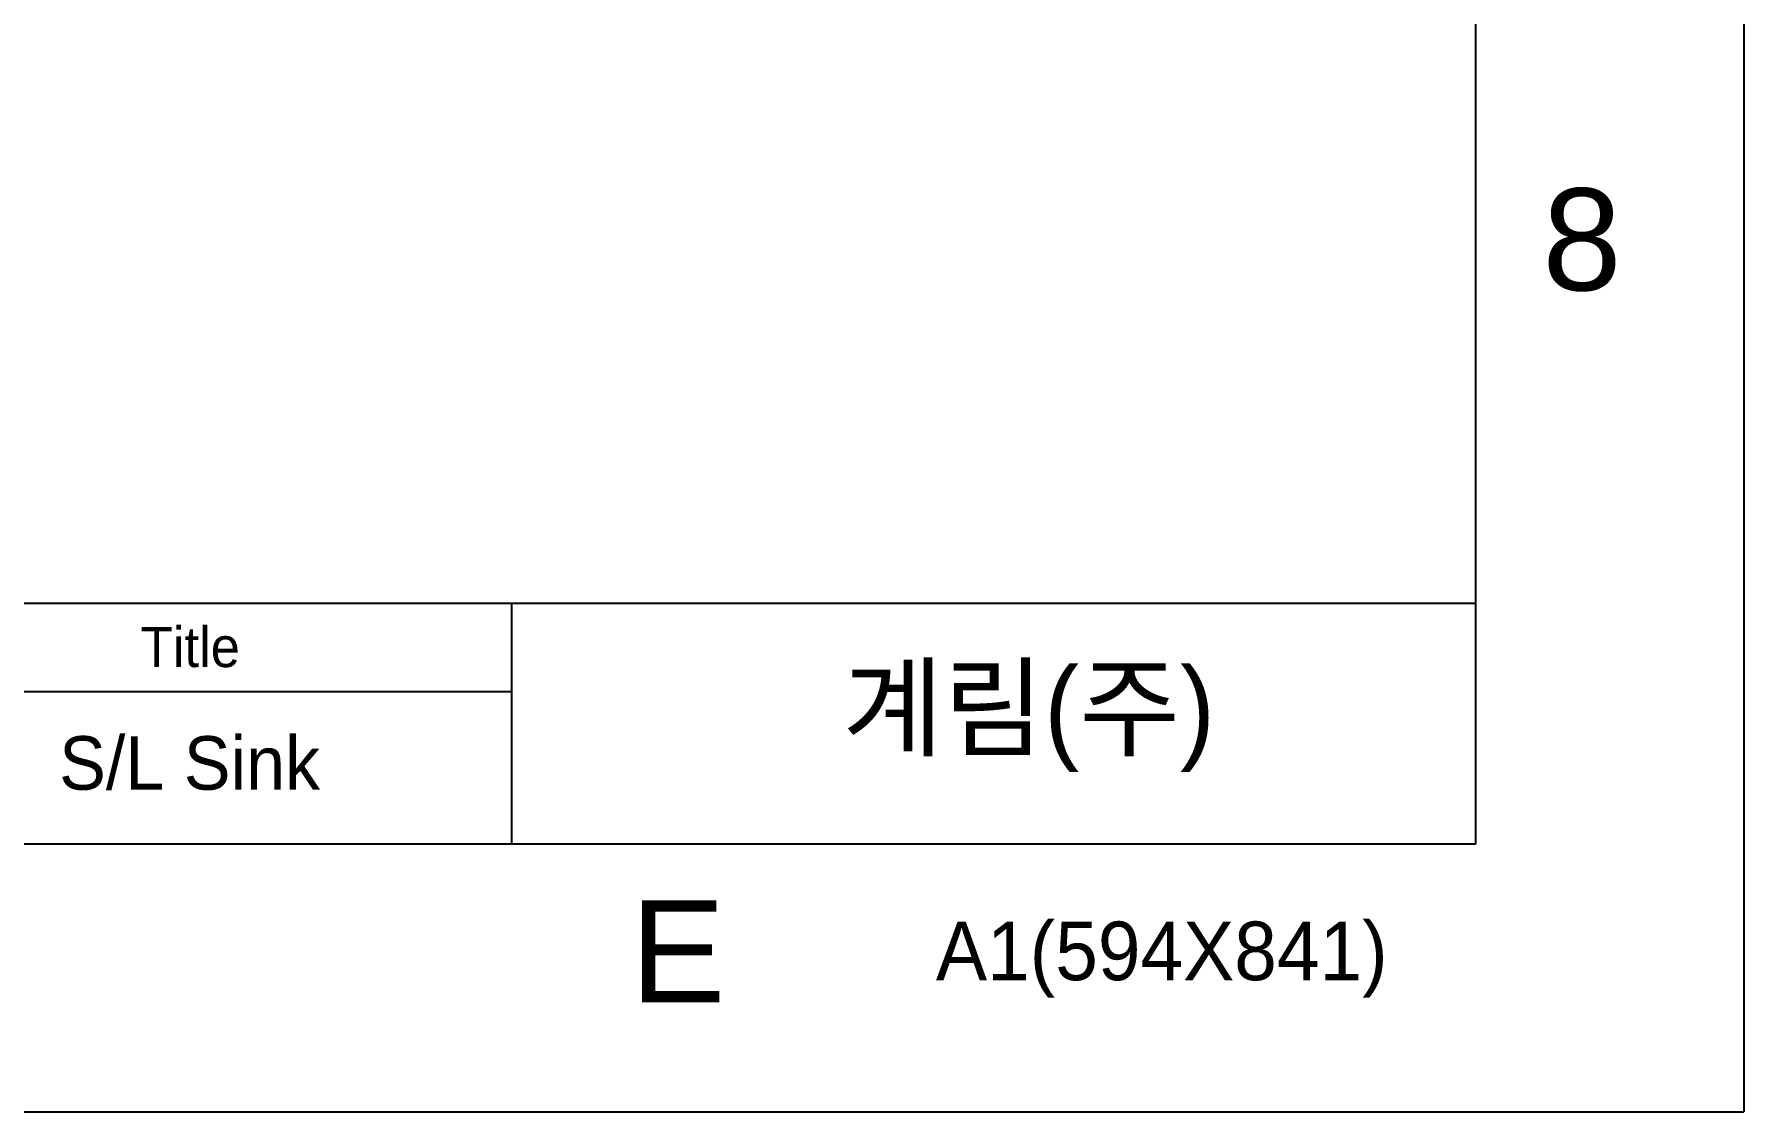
# Model space of a CAD drawing. Header units: millimetres. Extents: x 7368 to 7962, y 1333 to 2173.
# Drawn here: x 7834.2 to 7961.8, y 1333.4 to 1413.9 of the extents above; entities that cross this region are included whole.
import ezdxf

# ---------------------------------------------------------------- set-up
doc = ezdxf.new("R2010")
doc.units = ezdxf.units.MM
doc.linetypes.add('CENTERX2', pattern=[20.32, 12.7, -2.54, 2.54, -2.54])
doc.layers.add('FORM', color=7, linetype='Continuous')
doc.layers.add('TEXT', color=2, linetype='Continuous', lineweight=13)
doc.styles.add('ROMANS', font='Gulim.ttf')
doc.styles.get("Standard").update_dxf_attribs({"font": 'arial.ttf'})

msp = doc.modelspace()

# ---------------------------------------------------------------- linework, layer by layer
at = {"layer": 'FORM', "color": 7, "linetype": 'Continuous'}
for p, q in [((7961.83, 2173.42), (7961.83, 1333.42)), ((7941.83, 1353.42), (7941.83, 2153.42)), ((7367.83, 1333.42), (7961.83, 1333.42))]:
    msp.add_line(p, q, dxfattribs=at)
at = {"layer": 'FORM'}
for p, q in [((7617.23, 1371.42), (7941.83, 1371.42)), ((7869.83, 1353.42), (7869.83, 1371.42)), ((7617.23, 1364.82), (7869.83, 1364.82))]:
    msp.add_line(p, q, dxfattribs=at)
at = {"layer": 'FORM', "linetype": 'Continuous'}
msp.add_line((7941.83, 1353.42), (7387.83, 1353.42), dxfattribs=at)

# ---------------------------------------------------------------- texts
at = {"layer": 'FORM', "char_height": 7.62, "attachment_point": 5}
for s, width, insert in [('8', 50, (7949.75, 1398.54)), ('E', 10, (7882.23, 1345.41))]:
    msp.add_mtext_dynamic_manual_height_columns(s, width=width, gutter_width=12.5, heights=[0], dxfattribs=dict(at, insert=insert))
at = {"layer": 'TEXT', "style": 'ROMANS'}
msp.add_text('A1(594X841)', height=4.375, dxfattribs=at).set_placement((7901.51, 1343.25))
at = {"layer": 'TEXT', "attachment_point": 5, "style": 'ROMANS'}
for s, width, insert, char_height in [('Title', 48, (7845.83, 1368.12), 3), ('S/L Sink', 38.1765, (7845.78, 1359.45), 4)]:
    msp.add_mtext_dynamic_manual_height_columns(s, width=width, gutter_width=15, heights=[0], dxfattribs=dict(at, insert=insert, char_height=char_height))
at = {"layer": 'TEXT', "linetype": 'CENTERX2', "insert": (7908.44, 1362.71), "char_height": 6, "attachment_point": 5}
msp.add_mtext_dynamic_manual_height_columns('{\\fHYGothic-Medium|b0|i0|c129|p18;계림(주)}', width=72, gutter_width=15, heights=[0], dxfattribs=at)

doc.saveas('drawing.dxf')
